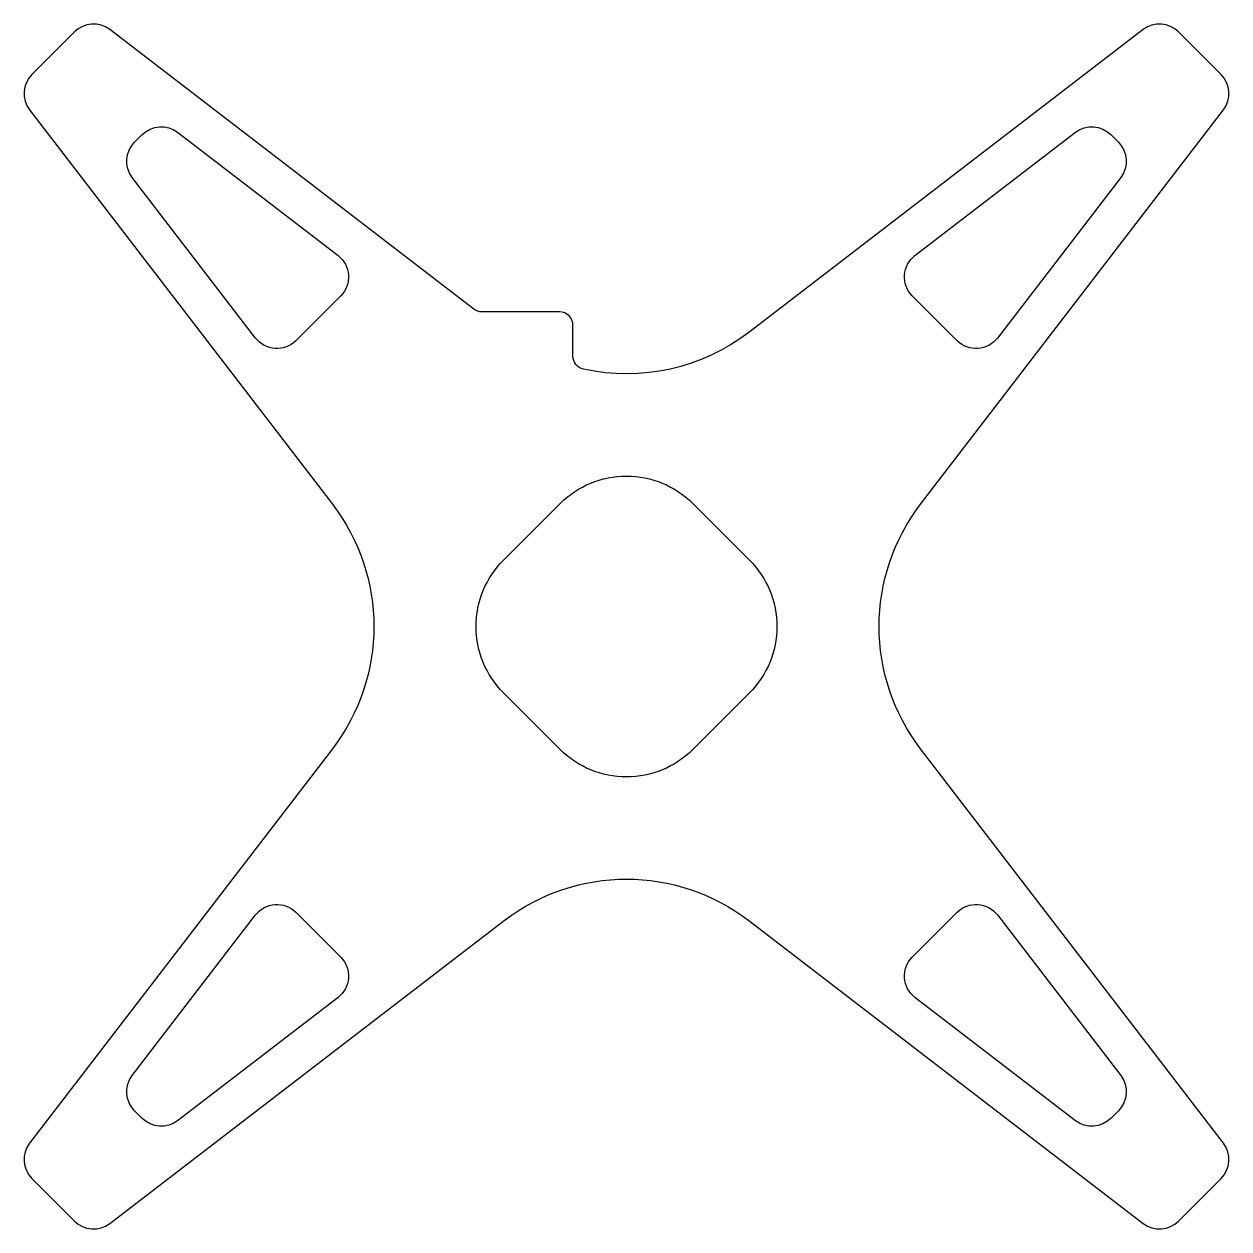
# Model space of a CAD drawing. Extents: x -225 to 225, y -225 to 225.
import ezdxf

# ---------------------------------------------------------------- set-up
doc = ezdxf.new("R2010")
doc.units = 0
doc.layers.get('0').update_dxf_attribs({"linetype": 'CONTINUOUS'})

msp = doc.modelspace()

# ---------------------------------------------------------------- linework, layer by layer
for points in [[(-20, 112.5, 0.414214), (-25, 117.5), (-53.93, 117.5, -0.165101), (-56.97, 118.53), (-193.04, 222.95, 0.376373), (-206.2, 222.08), (-222.08, 206.2, 0.376373), (-222.95, 193.04), (-109.85, 45.66, -0.339454), (-109.85, -45.66), (-222.95, -193.04, 0.376373), (-222.08, -206.2), (-206.2, -222.08, 0.376373), (-193.04, -222.95), (-45.66, -109.85, -0.339454), (45.66, -109.85), (193.04, -222.95, 0.376373), (206.2, -222.08), (222.08, -206.2, 0.376373), (222.95, -193.04), (109.85, -45.66, -0.339454), (109.85, 45.66), (222.95, 193.04, 0.376373), (222.08, 206.2), (206.2, 222.08, 0.376373), (193.04, 222.95), (45.66, 109.85, -0.221116), (-16.07, 96.1, -0.352285), (-20, 100.98)], [(-138.57, 107.72), (-184.62, 167.73, -0.376373), (-183.75, 180.89), (-180.89, 183.75, -0.376373), (-167.73, 184.62), (-107.72, 138.57, -0.453094), (-106.73, 123.56), (-123.56, 106.73, -0.453094)], [(184.62, 167.73), (138.57, 107.72, -0.453094), (123.56, 106.73), (106.73, 123.56, -0.453094), (107.72, 138.57), (167.73, 184.62, -0.376373), (180.89, 183.75), (183.75, 180.89, -0.376373)], [(24.75, 45.96), (45.96, 24.75, -0.414214), (45.96, -24.75), (24.75, -45.96, -0.414214), (-24.75, -45.96), (-45.96, -24.75, -0.414214), (-45.96, 24.75), (-24.75, 45.96, -0.414214)], [(-107.72, -138.57), (-167.73, -184.62, -0.376373), (-180.89, -183.75), (-183.75, -180.89, -0.376373), (-184.62, -167.73), (-138.57, -107.72, -0.453094), (-123.56, -106.73), (-106.73, -123.56, -0.453094)], [(138.57, -107.72), (184.62, -167.73, -0.376373), (183.75, -180.89), (180.89, -183.75, -0.376373), (167.73, -184.62), (107.72, -138.57, -0.453094), (106.73, -123.56), (123.56, -106.73, -0.453094)]]:
    msp.add_lwpolyline(points, format="xyb", close=True)

doc.saveas('drawing.dxf')
